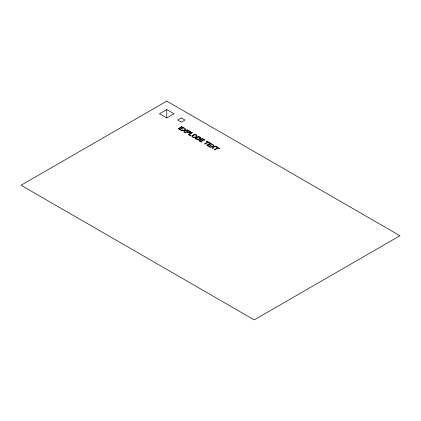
<?xml version="1.0" encoding="UTF-8"?>
<svg xmlns="http://www.w3.org/2000/svg" width="421" height="421" viewBox="0 0 421 421"><rect width="100%" height="100%" fill="white"/><g stroke="black" fill="none" stroke-linecap="round" stroke-linejoin="round"><path stroke-width="0.63" d="M213.779 146.166L214.052 145.245L213.479 144.913L212.979 146.64L209.674 146.918L210.253 147.255L212.884 146.992L212.416 148.502L213.01 148.845L213.558 146.94L216.552 146.687L216.026 146.387L213.873 146.561A5.799 3.347 0 0 0 213.626 146.592A4.252 2.452 0 0 0 213.689 146.44M184.293 130.515L183.866 132.02L184.461 132.368L185.008 130.457L188.003 130.205L187.482 129.905L185.329 130.078A5.799 3.347 0 0 0 185.077 130.11A4.252 2.452 0 0 0 185.14 129.963L185.508 128.763L184.935 128.431L184.43 130.157L181.125 130.436L181.704 130.773L184.256 130.521M166.779 109.534L159.496 113.744L166.779 117.948L174.068 113.744L166.779 109.534L166.779 117.948M193.223 135.383L194.491 134.936A1.3 0.753 0 0 1 194.765 134.92C196.607 134.594 197.049 136.836 195.144 137.072A1.81 1.042 0 0 1 194.423 137.214A1.721 0.995 0 0 1 192.55 136.188M196.218 134.883C200.401 138.93 187.203 137.778 193.665 134.699A2.358 1.363 0 0 1 196.275 134.888M199.959 137.109L198.707 136.383L195.065 138.488C196.539 140.046 200.08 140.277 200.828 137.972M189.55 131.594L188.582 131.036L187.282 131.784L188.219 132.331A1.994 1.152 0 0 0 188.813 132.583M190.476 131.62A1.526 0.879 0 0 1 190.539 132.531A1.526 0.879 0 0 1 189.171 132.989L186.85 132.036L185.372 132.889L184.887 132.61L188.529 130.51L189.992 131.352A4.552 2.631 0 0 1 190.424 131.641M189.103 132.615A0.8 0.463 0 0 1 188.819 132.578M189.103 132.578A0.895 0.516 0 0 0 189.934 131.847A3.279 1.889 0 0 0 189.545 131.599M192.502 136.183A2.163 1.247 0 0 1 193.244 135.399M199.933 137.13A3.226 1.863 0 0 1 200.938 137.914M200.117 138.256L198.033 139.33L195.975 138.514L198.759 136.909L199.522 137.351A2.936 1.695 0 0 1 200.091 137.746A1.384 0.8 0 0 1 200.107 138.251M166.779 101.124L21.05 185.261L254.221 319.876L399.95 235.739L166.779 101.124M181.356 117.948L177.709 120.053L181.356 122.158L184.998 120.053L181.356 117.948M181.756 126.595L178.115 128.7L180.83 130.268L181.262 130.021L179.025 128.731L180.262 128.016L182.277 129.179L182.703 128.931L180.693 127.768L181.804 127.121L183.956 128.363L184.387 128.116L181.756 126.595M191.902 132.457L188.261 134.557L190.534 135.872L190.966 135.625L189.171 134.588L192.381 132.736L191.902 132.457M202.39 138.509L198.749 140.614L201.464 142.182L201.896 141.935L199.659 140.64L200.901 139.925L202.911 141.088L203.338 140.846L201.327 139.683L202.443 139.035L204.59 140.277L205.022 140.03L202.39 138.509M206.911 141.119L206.479 141.372L207.679 142.061L204.469 143.914L204.953 144.192L208.163 142.34L209.369 143.035L209.795 142.787L206.911 141.119M210.3 143.077L206.658 145.182L209.379 146.75L209.805 146.503L207.574 145.208L208.811 144.498L210.826 145.655L211.253 145.413L209.237 144.25L210.353 143.603L212.505 144.845L212.931 144.598L210.3 143.077M216.804 146.834L216.373 147.082L217.573 147.771L214.363 149.629L214.842 149.908L218.057 148.05L219.257 148.745L219.688 148.497L216.804 146.834"/></g></svg>
